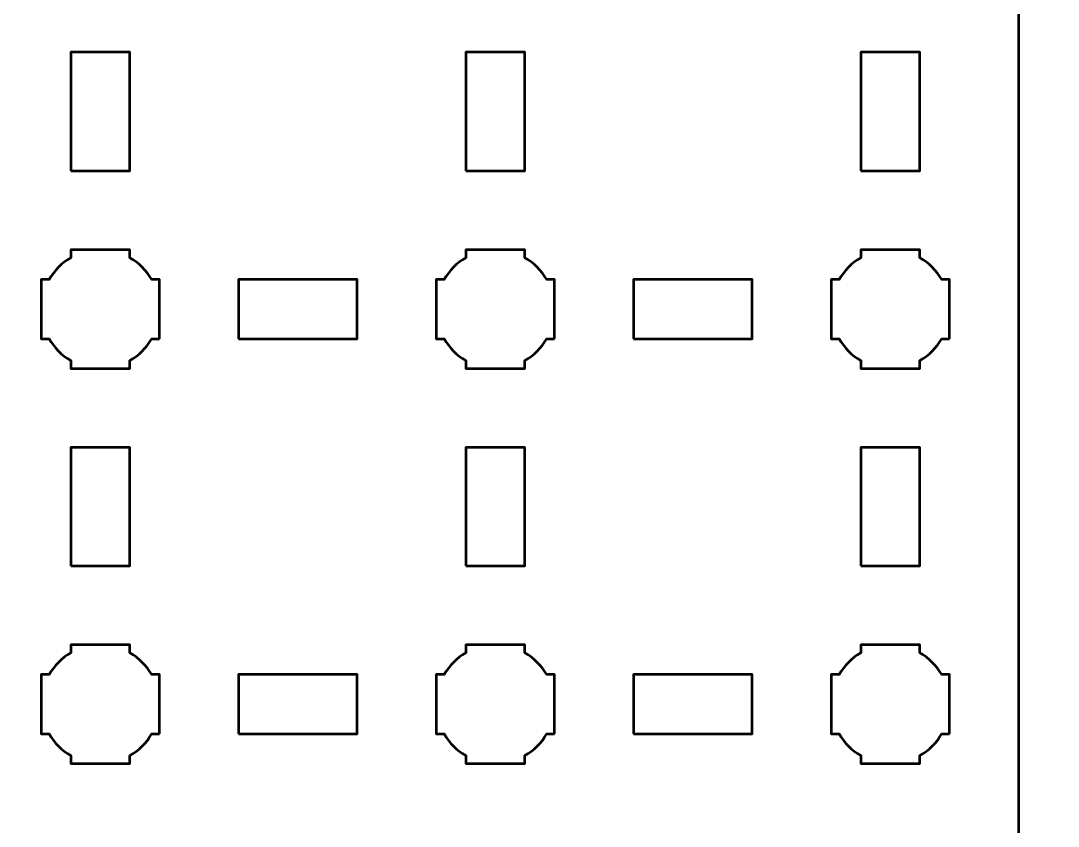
# Model space of a CAD drawing. Header units: centimetres. Extents: x -244 to 242, y -245 to 234.
# Drawn here: x -238.9 to -233.65, y 222.13 to 226.21 of the extents above; entities that cross this region are included whole.
import ezdxf

# ---------------------------------------------------------------- set-up
doc = ezdxf.new("R2010")
doc.units = ezdxf.units.CM
doc.header["$MEASUREMENT"] = 0
doc.layers.add('Layer 1', color=7, linetype='Continuous')

msp = doc.modelspace()

# ---------------------------------------------------------------- linework, layer by layer
at = {"layer": 'Layer 1', "color": 22, "lineweight": 53}
msp.add_open_spline([(-243.95005, 181.60003), (-243.95005, 181.60003), (-243.95005, 233.39993), (-243.95005, 233.39993), (-243.95005, 233.39993), (-243.95005, 233.67707), (-243.72695, 233.90003), (-243.44995, 233.90003), (-243.44995, 233.90003), (-243.44995, 233.90003), (-224.15005, 233.90003), (-224.15005, 233.90003), (-224.15005, 233.90003), (-223.87305, 233.90003), (-223.64995, 233.67707), (-223.64995, 233.39993), (-223.64995, 233.39993), (-223.64995, 233.39993), (-223.64995, 181.60003), (-223.64995, 181.60003), (-223.64995, 181.60003), (-223.64995, 181.32303), (-223.87305, 181.09993), (-224.15005, 181.09993), (-224.15005, 181.09993), (-224.15005, 181.09993), (-243.44995, 181.09993), (-243.44995, 181.09993), (-243.44995, 181.09993), (-243.72695, 181.09993), (-243.95005, 181.32303), (-243.95005, 181.60003)], degree=3, knots=[0, 0, 0, 0, 0.125, 0.125, 0.125, 0.125, 0.25, 0.25, 0.25, 0.25, 0.375, 0.375, 0.375, 0.375, 0.5, 0.5, 0.5, 0.5, 0.625, 0.625, 0.625, 0.625, 0.75, 0.75, 0.75, 0.75, 0.875, 0.875, 0.875, 0.875, 1, 1, 1, 1], dxfattribs=at)
at = {"layer": 'Layer 1', "color": 114, "lineweight": 53}
msp.add_open_spline([(-243.15005, 218.60007), (-243.15005, 218.60007), (-243.15005, 232.89993), (-243.15005, 232.89993), (-243.15005, 232.89993), (-243.15005, 233.17707), (-242.92695, 233.40003), (-242.64995, 233.40003), (-242.64995, 233.40003), (-242.64995, 233.40003), (-234.35005, 233.40003), (-234.35005, 233.40003), (-234.35005, 233.40003), (-234.07305, 233.40003), (-233.84995, 233.17707), (-233.84995, 232.89993), (-233.84995, 232.89993), (-233.84995, 232.89993), (-233.84995, 218.60007), (-233.84995, 218.60007), (-233.84995, 218.60007), (-233.84995, 218.32307), (-234.07305, 218.09997), (-234.35005, 218.09997), (-234.35005, 218.09997), (-234.35005, 218.09997), (-242.64995, 218.09997), (-242.64995, 218.09997), (-242.64995, 218.09997), (-242.92695, 218.09997), (-243.15005, 218.32307), (-243.15005, 218.60007)], degree=3, knots=[0, 0, 0, 0, 0.125, 0.125, 0.125, 0.125, 0.25, 0.25, 0.25, 0.25, 0.375, 0.375, 0.375, 0.375, 0.5, 0.5, 0.5, 0.5, 0.625, 0.625, 0.625, 0.625, 0.75, 0.75, 0.75, 0.75, 0.875, 0.875, 0.875, 0.875, 1, 1, 1, 1], dxfattribs=at)
at = {"layer": 'Layer 1', "lineweight": 53}
for points, knots in [([(-238.65009, 225.45002), (-238.65009, 225.45002), (-238.65009, 226.05002), (-238.65009, 226.05002), (-238.65009, 226.05002), (-238.65009, 226.05002), (-238.35009, 226.05002), (-238.35009, 226.05002), (-238.35009, 226.05002), (-238.35009, 226.05002), (-238.35009, 225.45002), (-238.35009, 225.45002), (-238.35009, 225.45002), (-238.35009, 225.45002), (-238.65009, 225.45002), (-238.65009, 225.45002)], [0, 0, 0, 0, 0.25, 0.25, 0.25, 0.25, 0.5, 0.5, 0.5, 0.5, 0.75, 0.75, 0.75, 0.75, 1, 1, 1, 1]), ([(-236.64999, 225.45002), (-236.64999, 225.45002), (-236.64999, 226.05002), (-236.64999, 226.05002), (-236.64999, 226.05002), (-236.64999, 226.05002), (-236.34998, 226.05002), (-236.34998, 226.05002), (-236.34998, 226.05002), (-236.34998, 226.05002), (-236.34998, 225.45002), (-236.34998, 225.45002), (-236.34998, 225.45002), (-236.34998, 225.45002), (-236.64999, 225.45002), (-236.64999, 225.45002)], [0, 0, 0, 0, 0.25, 0.25, 0.25, 0.25, 0.5, 0.5, 0.5, 0.5, 0.75, 0.75, 0.75, 0.75, 1, 1, 1, 1]), ([(-234.65005, 225.45002), (-234.65005, 225.45002), (-234.65005, 226.05002), (-234.65005, 226.05002), (-234.65005, 226.05002), (-234.65005, 226.05002), (-234.35005, 226.05002), (-234.35005, 226.05002), (-234.35005, 226.05002), (-234.35005, 226.05002), (-234.35005, 225.45002), (-234.35005, 225.45002), (-234.35005, 225.45002), (-234.35005, 225.45002), (-234.65005, 225.45002), (-234.65005, 225.45002)], [0, 0, 0, 0, 0.25, 0.25, 0.25, 0.25, 0.5, 0.5, 0.5, 0.5, 0.75, 0.75, 0.75, 0.75, 1, 1, 1, 1]), ([(-238.20002, 224.60003), (-238.20002, 224.60003), (-238.2401, 224.60003), (-238.2401, 224.60003), (-238.2401, 224.60003), (-238.26656, 224.55442), (-238.30448, 224.51653), (-238.35009, 224.49021), (-238.35009, 224.49021), (-238.35009, 224.49021), (-238.35009, 224.44996), (-238.35009, 224.44996), (-238.35009, 224.44996), (-238.35009, 224.44996), (-238.50001, 224.44996), (-238.50001, 224.44996), (-238.50001, 224.44996), (-238.50001, 224.44996), (-238.65009, 224.44996), (-238.65009, 224.44996), (-238.65009, 224.44996), (-238.65009, 224.44996), (-238.65009, 224.49021), (-238.65009, 224.49021), (-238.65009, 224.49021), (-238.69556, 224.51653), (-238.73359, 224.55442), (-238.75991, 224.60003), (-238.75991, 224.60003), (-238.75991, 224.60003), (-238.80002, 224.60003), (-238.80002, 224.60003), (-238.80002, 224.60003), (-238.80002, 224.60003), (-238.80002, 224.74996), (-238.80002, 224.74996), (-238.80002, 224.74996), (-238.80002, 224.74996), (-238.80002, 224.90004), (-238.80002, 224.90004), (-238.80002, 224.90004), (-238.80002, 224.90004), (-238.75991, 224.90004), (-238.75991, 224.90004), (-238.75991, 224.90004), (-238.73359, 224.94551), (-238.69556, 224.98354), (-238.65009, 225.00986), (-238.65009, 225.00986), (-238.65009, 225.00986), (-238.65009, 225.04997), (-238.65009, 225.04997), (-238.65009, 225.04997), (-238.65009, 225.04997), (-238.50001, 225.04997), (-238.50001, 225.04997), (-238.50001, 225.04997), (-238.50001, 225.04997), (-238.35009, 225.04997), (-238.35009, 225.04997), (-238.35009, 225.04997), (-238.35009, 225.04997), (-238.35009, 225.00986), (-238.35009, 225.00986), (-238.35009, 225.00986), (-238.30448, 224.98354), (-238.26656, 224.94551), (-238.2401, 224.90004), (-238.2401, 224.90004), (-238.2401, 224.90004), (-238.20002, 224.90004), (-238.20002, 224.90004), (-238.20002, 224.90004), (-238.20002, 224.90004), (-238.20002, 224.74996), (-238.20002, 224.74996), (-238.20002, 224.74996), (-238.20002, 224.74996), (-238.20002, 224.60003), (-238.20002, 224.60003)], [0, 0, 0, 0, 0.05, 0.05, 0.05, 0.05, 0.1, 0.1, 0.1, 0.1, 0.15, 0.15, 0.15, 0.15, 0.2, 0.2, 0.2, 0.2, 0.25, 0.25, 0.25, 0.25, 0.3, 0.3, 0.3, 0.3, 0.35, 0.35, 0.35, 0.35, 0.4, 0.4, 0.4, 0.4, 0.45, 0.45, 0.45, 0.45, 0.5, 0.5, 0.5, 0.5, 0.55, 0.55, 0.55, 0.55, 0.6, 0.6, 0.6, 0.6, 0.65, 0.65, 0.65, 0.65, 0.7, 0.7, 0.7, 0.7, 0.75, 0.75, 0.75, 0.75, 0.8, 0.8, 0.8, 0.8, 0.85, 0.85, 0.85, 0.85, 0.9, 0.9, 0.9, 0.9, 0.95, 0.95, 0.95, 0.95, 1, 1, 1, 1]), ([(-236.20005, 224.60003), (-236.20005, 224.60003), (-236.24016, 224.60003), (-236.24016, 224.60003), (-236.24016, 224.60003), (-236.26648, 224.55442), (-236.30451, 224.51653), (-236.34998, 224.49021), (-236.34998, 224.49021), (-236.34998, 224.49021), (-236.34998, 224.44996), (-236.34998, 224.44996), (-236.34998, 224.44996), (-236.34998, 224.44996), (-236.50006, 224.44996), (-236.50006, 224.44996), (-236.50006, 224.44996), (-236.50006, 224.44996), (-236.64999, 224.44996), (-236.64999, 224.44996), (-236.64999, 224.44996), (-236.64999, 224.44996), (-236.64999, 224.49021), (-236.64999, 224.49021), (-236.64999, 224.49021), (-236.6956, 224.51653), (-236.73349, 224.55442), (-236.75981, 224.60003), (-236.75981, 224.60003), (-236.75981, 224.60003), (-236.80006, 224.60003), (-236.80006, 224.60003), (-236.80006, 224.60003), (-236.80006, 224.60003), (-236.80006, 224.74996), (-236.80006, 224.74996), (-236.80006, 224.74996), (-236.80006, 224.74996), (-236.80006, 224.90004), (-236.80006, 224.90004), (-236.80006, 224.90004), (-236.80006, 224.90004), (-236.75981, 224.90004), (-236.75981, 224.90004), (-236.75981, 224.90004), (-236.73349, 224.94551), (-236.6956, 224.98354), (-236.64999, 225.00986), (-236.64999, 225.00986), (-236.64999, 225.00986), (-236.64999, 225.04997), (-236.64999, 225.04997), (-236.64999, 225.04997), (-236.64999, 225.04997), (-236.50006, 225.04997), (-236.50006, 225.04997), (-236.50006, 225.04997), (-236.50006, 225.04997), (-236.34998, 225.04997), (-236.34998, 225.04997), (-236.34998, 225.04997), (-236.34998, 225.04997), (-236.34998, 225.00986), (-236.34998, 225.00986), (-236.34998, 225.00986), (-236.30451, 224.98354), (-236.26648, 224.94551), (-236.24016, 224.90004), (-236.24016, 224.90004), (-236.24016, 224.90004), (-236.20005, 224.90004), (-236.20005, 224.90004), (-236.20005, 224.90004), (-236.20005, 224.90004), (-236.20005, 224.74996), (-236.20005, 224.74996), (-236.20005, 224.74996), (-236.20005, 224.74996), (-236.20005, 224.60003), (-236.20005, 224.60003)], [0, 0, 0, 0, 0.05, 0.05, 0.05, 0.05, 0.1, 0.1, 0.1, 0.1, 0.15, 0.15, 0.15, 0.15, 0.2, 0.2, 0.2, 0.2, 0.25, 0.25, 0.25, 0.25, 0.3, 0.3, 0.3, 0.3, 0.35, 0.35, 0.35, 0.35, 0.4, 0.4, 0.4, 0.4, 0.45, 0.45, 0.45, 0.45, 0.5, 0.5, 0.5, 0.5, 0.55, 0.55, 0.55, 0.55, 0.6, 0.6, 0.6, 0.6, 0.65, 0.65, 0.65, 0.65, 0.7, 0.7, 0.7, 0.7, 0.75, 0.75, 0.75, 0.75, 0.8, 0.8, 0.8, 0.8, 0.85, 0.85, 0.85, 0.85, 0.9, 0.9, 0.9, 0.9, 0.95, 0.95, 0.95, 0.95, 1, 1, 1, 1]), ([(-234.19998, 224.60003), (-234.19998, 224.60003), (-234.24023, 224.60003), (-234.24023, 224.60003), (-234.24023, 224.60003), (-234.26655, 224.55442), (-234.30444, 224.51653), (-234.35005, 224.49021), (-234.35005, 224.49021), (-234.35005, 224.49021), (-234.35005, 224.44996), (-234.35005, 224.44996), (-234.35005, 224.44996), (-234.35005, 224.44996), (-234.49998, 224.44996), (-234.49998, 224.44996), (-234.49998, 224.44996), (-234.49998, 224.44996), (-234.65005, 224.44996), (-234.65005, 224.44996), (-234.65005, 224.44996), (-234.65005, 224.44996), (-234.65005, 224.49021), (-234.65005, 224.49021), (-234.65005, 224.49021), (-234.69553, 224.51653), (-234.73356, 224.55442), (-234.75987, 224.60003), (-234.75987, 224.60003), (-234.75987, 224.60003), (-234.79998, 224.60003), (-234.79998, 224.60003), (-234.79998, 224.60003), (-234.79998, 224.60003), (-234.79998, 224.74996), (-234.79998, 224.74996), (-234.79998, 224.74996), (-234.79998, 224.74996), (-234.79998, 224.90004), (-234.79998, 224.90004), (-234.79998, 224.90004), (-234.79998, 224.90004), (-234.75987, 224.90004), (-234.75987, 224.90004), (-234.75987, 224.90004), (-234.73356, 224.94551), (-234.69553, 224.98354), (-234.65005, 225.00986), (-234.65005, 225.00986), (-234.65005, 225.00986), (-234.65005, 225.04997), (-234.65005, 225.04997), (-234.65005, 225.04997), (-234.65005, 225.04997), (-234.49998, 225.04997), (-234.49998, 225.04997), (-234.49998, 225.04997), (-234.49998, 225.04997), (-234.35005, 225.04997), (-234.35005, 225.04997), (-234.35005, 225.04997), (-234.35005, 225.04997), (-234.35005, 225.00986), (-234.35005, 225.00986), (-234.35005, 225.00986), (-234.30444, 224.98354), (-234.26655, 224.94551), (-234.24023, 224.90004), (-234.24023, 224.90004), (-234.24023, 224.90004), (-234.19998, 224.90004), (-234.19998, 224.90004), (-234.19998, 224.90004), (-234.19998, 224.90004), (-234.19998, 224.74996), (-234.19998, 224.74996), (-234.19998, 224.74996), (-234.19998, 224.74996), (-234.19998, 224.60003), (-234.19998, 224.60003)], [0, 0, 0, 0, 0.05, 0.05, 0.05, 0.05, 0.1, 0.1, 0.1, 0.1, 0.15, 0.15, 0.15, 0.15, 0.2, 0.2, 0.2, 0.2, 0.25, 0.25, 0.25, 0.25, 0.3, 0.3, 0.3, 0.3, 0.35, 0.35, 0.35, 0.35, 0.4, 0.4, 0.4, 0.4, 0.45, 0.45, 0.45, 0.45, 0.5, 0.5, 0.5, 0.5, 0.55, 0.55, 0.55, 0.55, 0.6, 0.6, 0.6, 0.6, 0.65, 0.65, 0.65, 0.65, 0.7, 0.7, 0.7, 0.7, 0.75, 0.75, 0.75, 0.75, 0.8, 0.8, 0.8, 0.8, 0.85, 0.85, 0.85, 0.85, 0.9, 0.9, 0.9, 0.9, 0.95, 0.95, 0.95, 0.95, 1, 1, 1, 1]), ([(-237.79997, 224.60003), (-237.79997, 224.60003), (-237.79997, 224.90004), (-237.79997, 224.90004), (-237.79997, 224.90004), (-237.79997, 224.90004), (-237.19997, 224.90004), (-237.19997, 224.90004), (-237.19997, 224.90004), (-237.19997, 224.90004), (-237.19997, 224.60003), (-237.19997, 224.60003), (-237.19997, 224.60003), (-237.19997, 224.60003), (-237.79997, 224.60003), (-237.79997, 224.60003)], [0, 0, 0, 0, 0.25, 0.25, 0.25, 0.25, 0.5, 0.5, 0.5, 0.5, 0.75, 0.75, 0.75, 0.75, 1, 1, 1, 1]), ([(-235.8, 224.60003), (-235.8, 224.60003), (-235.8, 224.90004), (-235.8, 224.90004), (-235.8, 224.90004), (-235.8, 224.90004), (-235.2, 224.90004), (-235.2, 224.90004), (-235.2, 224.90004), (-235.2, 224.90004), (-235.2, 224.60003), (-235.2, 224.60003), (-235.2, 224.60003), (-235.2, 224.60003), (-235.8, 224.60003), (-235.8, 224.60003)], [0, 0, 0, 0, 0.25, 0.25, 0.25, 0.25, 0.5, 0.5, 0.5, 0.5, 0.75, 0.75, 0.75, 0.75, 1, 1, 1, 1]), ([(-238.65009, 223.45005), (-238.65009, 223.45005), (-238.65009, 224.05005), (-238.65009, 224.05005), (-238.65009, 224.05005), (-238.65009, 224.05005), (-238.35009, 224.05005), (-238.35009, 224.05005), (-238.35009, 224.05005), (-238.35009, 224.05005), (-238.35009, 223.45005), (-238.35009, 223.45005), (-238.35009, 223.45005), (-238.35009, 223.45005), (-238.65009, 223.45005), (-238.65009, 223.45005)], [0, 0, 0, 0, 0.25, 0.25, 0.25, 0.25, 0.5, 0.5, 0.5, 0.5, 0.75, 0.75, 0.75, 0.75, 1, 1, 1, 1]), ([(-236.64999, 223.45005), (-236.64999, 223.45005), (-236.64999, 224.05005), (-236.64999, 224.05005), (-236.64999, 224.05005), (-236.64999, 224.05005), (-236.34998, 224.05005), (-236.34998, 224.05005), (-236.34998, 224.05005), (-236.34998, 224.05005), (-236.34998, 223.45005), (-236.34998, 223.45005), (-236.34998, 223.45005), (-236.34998, 223.45005), (-236.64999, 223.45005), (-236.64999, 223.45005)], [0, 0, 0, 0, 0.25, 0.25, 0.25, 0.25, 0.5, 0.5, 0.5, 0.5, 0.75, 0.75, 0.75, 0.75, 1, 1, 1, 1]), ([(-234.65005, 223.45005), (-234.65005, 223.45005), (-234.65005, 224.05005), (-234.65005, 224.05005), (-234.65005, 224.05005), (-234.65005, 224.05005), (-234.35005, 224.05005), (-234.35005, 224.05005), (-234.35005, 224.05005), (-234.35005, 224.05005), (-234.35005, 223.45005), (-234.35005, 223.45005), (-234.35005, 223.45005), (-234.35005, 223.45005), (-234.65005, 223.45005), (-234.65005, 223.45005)], [0, 0, 0, 0, 0.25, 0.25, 0.25, 0.25, 0.5, 0.5, 0.5, 0.5, 0.75, 0.75, 0.75, 0.75, 1, 1, 1, 1]), ([(-238.20002, 222.59993), (-238.20002, 222.59993), (-238.2401, 222.59993), (-238.2401, 222.59993), (-238.2401, 222.59993), (-238.26656, 222.55446), (-238.30448, 222.51657), (-238.35009, 222.49011), (-238.35009, 222.49011), (-238.35009, 222.49011), (-238.35009, 222.45), (-238.35009, 222.45), (-238.35009, 222.45), (-238.35009, 222.45), (-238.50001, 222.45), (-238.50001, 222.45), (-238.50001, 222.45), (-238.50001, 222.45), (-238.65009, 222.45), (-238.65009, 222.45), (-238.65009, 222.45), (-238.65009, 222.45), (-238.65009, 222.49011), (-238.65009, 222.49011), (-238.65009, 222.49011), (-238.69556, 222.51657), (-238.73359, 222.55446), (-238.75991, 222.59993), (-238.75991, 222.59993), (-238.75991, 222.59993), (-238.80002, 222.59993), (-238.80002, 222.59993), (-238.80002, 222.59993), (-238.80002, 222.59993), (-238.80002, 222.75001), (-238.80002, 222.75001), (-238.80002, 222.75001), (-238.80002, 222.75001), (-238.80002, 222.89993), (-238.80002, 222.89993), (-238.80002, 222.89993), (-238.80002, 222.89993), (-238.75991, 222.89993), (-238.75991, 222.89993), (-238.75991, 222.89993), (-238.73359, 222.94554), (-238.69556, 222.98346), (-238.65009, 223.00978), (-238.65009, 223.00978), (-238.65009, 223.00978), (-238.65009, 223.05), (-238.65009, 223.05), (-238.65009, 223.05), (-238.65009, 223.05), (-238.50001, 223.05), (-238.50001, 223.05), (-238.50001, 223.05), (-238.50001, 223.05), (-238.35009, 223.05), (-238.35009, 223.05), (-238.35009, 223.05), (-238.35009, 223.05), (-238.35009, 223.00978), (-238.35009, 223.00978), (-238.35009, 223.00978), (-238.30448, 222.98346), (-238.26656, 222.94554), (-238.2401, 222.89993), (-238.2401, 222.89993), (-238.2401, 222.89993), (-238.20002, 222.89993), (-238.20002, 222.89993), (-238.20002, 222.89993), (-238.20002, 222.89993), (-238.20002, 222.75001), (-238.20002, 222.75001), (-238.20002, 222.75001), (-238.20002, 222.75001), (-238.20002, 222.59993), (-238.20002, 222.59993)], [0, 0, 0, 0, 0.05, 0.05, 0.05, 0.05, 0.1, 0.1, 0.1, 0.1, 0.15, 0.15, 0.15, 0.15, 0.2, 0.2, 0.2, 0.2, 0.25, 0.25, 0.25, 0.25, 0.3, 0.3, 0.3, 0.3, 0.35, 0.35, 0.35, 0.35, 0.4, 0.4, 0.4, 0.4, 0.45, 0.45, 0.45, 0.45, 0.5, 0.5, 0.5, 0.5, 0.55, 0.55, 0.55, 0.55, 0.6, 0.6, 0.6, 0.6, 0.65, 0.65, 0.65, 0.65, 0.7, 0.7, 0.7, 0.7, 0.75, 0.75, 0.75, 0.75, 0.8, 0.8, 0.8, 0.8, 0.85, 0.85, 0.85, 0.85, 0.9, 0.9, 0.9, 0.9, 0.95, 0.95, 0.95, 0.95, 1, 1, 1, 1]), ([(-236.20005, 222.59993), (-236.20005, 222.59993), (-236.24016, 222.59993), (-236.24016, 222.59993), (-236.24016, 222.59993), (-236.26648, 222.55446), (-236.30451, 222.51657), (-236.34998, 222.49011), (-236.34998, 222.49011), (-236.34998, 222.49011), (-236.34998, 222.45), (-236.34998, 222.45), (-236.34998, 222.45), (-236.34998, 222.45), (-236.50006, 222.45), (-236.50006, 222.45), (-236.50006, 222.45), (-236.50006, 222.45), (-236.64999, 222.45), (-236.64999, 222.45), (-236.64999, 222.45), (-236.64999, 222.45), (-236.64999, 222.49011), (-236.64999, 222.49011), (-236.64999, 222.49011), (-236.6956, 222.51657), (-236.73349, 222.55446), (-236.75981, 222.59993), (-236.75981, 222.59993), (-236.75981, 222.59993), (-236.80006, 222.59993), (-236.80006, 222.59993), (-236.80006, 222.59993), (-236.80006, 222.59993), (-236.80006, 222.75001), (-236.80006, 222.75001), (-236.80006, 222.75001), (-236.80006, 222.75001), (-236.80006, 222.89993), (-236.80006, 222.89993), (-236.80006, 222.89993), (-236.80006, 222.89993), (-236.75981, 222.89993), (-236.75981, 222.89993), (-236.75981, 222.89993), (-236.73349, 222.94554), (-236.6956, 222.98346), (-236.64999, 223.00978), (-236.64999, 223.00978), (-236.64999, 223.00978), (-236.64999, 223.05), (-236.64999, 223.05), (-236.64999, 223.05), (-236.64999, 223.05), (-236.50006, 223.05), (-236.50006, 223.05), (-236.50006, 223.05), (-236.50006, 223.05), (-236.34998, 223.05), (-236.34998, 223.05), (-236.34998, 223.05), (-236.34998, 223.05), (-236.34998, 223.00978), (-236.34998, 223.00978), (-236.34998, 223.00978), (-236.30451, 222.98346), (-236.26648, 222.94554), (-236.24016, 222.89993), (-236.24016, 222.89993), (-236.24016, 222.89993), (-236.20005, 222.89993), (-236.20005, 222.89993), (-236.20005, 222.89993), (-236.20005, 222.89993), (-236.20005, 222.75001), (-236.20005, 222.75001), (-236.20005, 222.75001), (-236.20005, 222.75001), (-236.20005, 222.59993), (-236.20005, 222.59993)], [0, 0, 0, 0, 0.05, 0.05, 0.05, 0.05, 0.1, 0.1, 0.1, 0.1, 0.15, 0.15, 0.15, 0.15, 0.2, 0.2, 0.2, 0.2, 0.25, 0.25, 0.25, 0.25, 0.3, 0.3, 0.3, 0.3, 0.35, 0.35, 0.35, 0.35, 0.4, 0.4, 0.4, 0.4, 0.45, 0.45, 0.45, 0.45, 0.5, 0.5, 0.5, 0.5, 0.55, 0.55, 0.55, 0.55, 0.6, 0.6, 0.6, 0.6, 0.65, 0.65, 0.65, 0.65, 0.7, 0.7, 0.7, 0.7, 0.75, 0.75, 0.75, 0.75, 0.8, 0.8, 0.8, 0.8, 0.85, 0.85, 0.85, 0.85, 0.9, 0.9, 0.9, 0.9, 0.95, 0.95, 0.95, 0.95, 1, 1, 1, 1]), ([(-234.19998, 222.59993), (-234.19998, 222.59993), (-234.24023, 222.59993), (-234.24023, 222.59993), (-234.24023, 222.59993), (-234.26655, 222.55446), (-234.30444, 222.51657), (-234.35005, 222.49011), (-234.35005, 222.49011), (-234.35005, 222.49011), (-234.35005, 222.45), (-234.35005, 222.45), (-234.35005, 222.45), (-234.35005, 222.45), (-234.49998, 222.45), (-234.49998, 222.45), (-234.49998, 222.45), (-234.49998, 222.45), (-234.65005, 222.45), (-234.65005, 222.45), (-234.65005, 222.45), (-234.65005, 222.45), (-234.65005, 222.49011), (-234.65005, 222.49011), (-234.65005, 222.49011), (-234.69553, 222.51657), (-234.73356, 222.55446), (-234.75987, 222.59993), (-234.75987, 222.59993), (-234.75987, 222.59993), (-234.79998, 222.59993), (-234.79998, 222.59993), (-234.79998, 222.59993), (-234.79998, 222.59993), (-234.79998, 222.75001), (-234.79998, 222.75001), (-234.79998, 222.75001), (-234.79998, 222.75001), (-234.79998, 222.89993), (-234.79998, 222.89993), (-234.79998, 222.89993), (-234.79998, 222.89993), (-234.75987, 222.89993), (-234.75987, 222.89993), (-234.75987, 222.89993), (-234.73356, 222.94554), (-234.69553, 222.98346), (-234.65005, 223.00978), (-234.65005, 223.00978), (-234.65005, 223.00978), (-234.65005, 223.05), (-234.65005, 223.05), (-234.65005, 223.05), (-234.65005, 223.05), (-234.49998, 223.05), (-234.49998, 223.05), (-234.49998, 223.05), (-234.49998, 223.05), (-234.35005, 223.05), (-234.35005, 223.05), (-234.35005, 223.05), (-234.35005, 223.05), (-234.35005, 223.00978), (-234.35005, 223.00978), (-234.35005, 223.00978), (-234.30444, 222.98346), (-234.26655, 222.94554), (-234.24023, 222.89993), (-234.24023, 222.89993), (-234.24023, 222.89993), (-234.19998, 222.89993), (-234.19998, 222.89993), (-234.19998, 222.89993), (-234.19998, 222.89993), (-234.19998, 222.75001), (-234.19998, 222.75001), (-234.19998, 222.75001), (-234.19998, 222.75001), (-234.19998, 222.59993), (-234.19998, 222.59993)], [0, 0, 0, 0, 0.05, 0.05, 0.05, 0.05, 0.1, 0.1, 0.1, 0.1, 0.15, 0.15, 0.15, 0.15, 0.2, 0.2, 0.2, 0.2, 0.25, 0.25, 0.25, 0.25, 0.3, 0.3, 0.3, 0.3, 0.35, 0.35, 0.35, 0.35, 0.4, 0.4, 0.4, 0.4, 0.45, 0.45, 0.45, 0.45, 0.5, 0.5, 0.5, 0.5, 0.55, 0.55, 0.55, 0.55, 0.6, 0.6, 0.6, 0.6, 0.65, 0.65, 0.65, 0.65, 0.7, 0.7, 0.7, 0.7, 0.75, 0.75, 0.75, 0.75, 0.8, 0.8, 0.8, 0.8, 0.85, 0.85, 0.85, 0.85, 0.9, 0.9, 0.9, 0.9, 0.95, 0.95, 0.95, 0.95, 1, 1, 1, 1]), ([(-237.79997, 222.59993), (-237.79997, 222.59993), (-237.79997, 222.89993), (-237.79997, 222.89993), (-237.79997, 222.89993), (-237.79997, 222.89993), (-237.19997, 222.89993), (-237.19997, 222.89993), (-237.19997, 222.89993), (-237.19997, 222.89993), (-237.19997, 222.59993), (-237.19997, 222.59993), (-237.19997, 222.59993), (-237.19997, 222.59993), (-237.79997, 222.59993), (-237.79997, 222.59993)], [0, 0, 0, 0, 0.25, 0.25, 0.25, 0.25, 0.5, 0.5, 0.5, 0.5, 0.75, 0.75, 0.75, 0.75, 1, 1, 1, 1]), ([(-235.8, 222.59993), (-235.8, 222.59993), (-235.8, 222.89993), (-235.8, 222.89993), (-235.8, 222.89993), (-235.8, 222.89993), (-235.2, 222.89993), (-235.2, 222.89993), (-235.2, 222.89993), (-235.2, 222.89993), (-235.2, 222.59993), (-235.2, 222.59993), (-235.2, 222.59993), (-235.2, 222.59993), (-235.8, 222.59993), (-235.8, 222.59993)], [0, 0, 0, 0, 0.25, 0.25, 0.25, 0.25, 0.5, 0.5, 0.5, 0.5, 0.75, 0.75, 0.75, 0.75, 1, 1, 1, 1])]:
    msp.add_open_spline(points, degree=3, knots=knots, dxfattribs=at)

doc.saveas('drawing.dxf')
